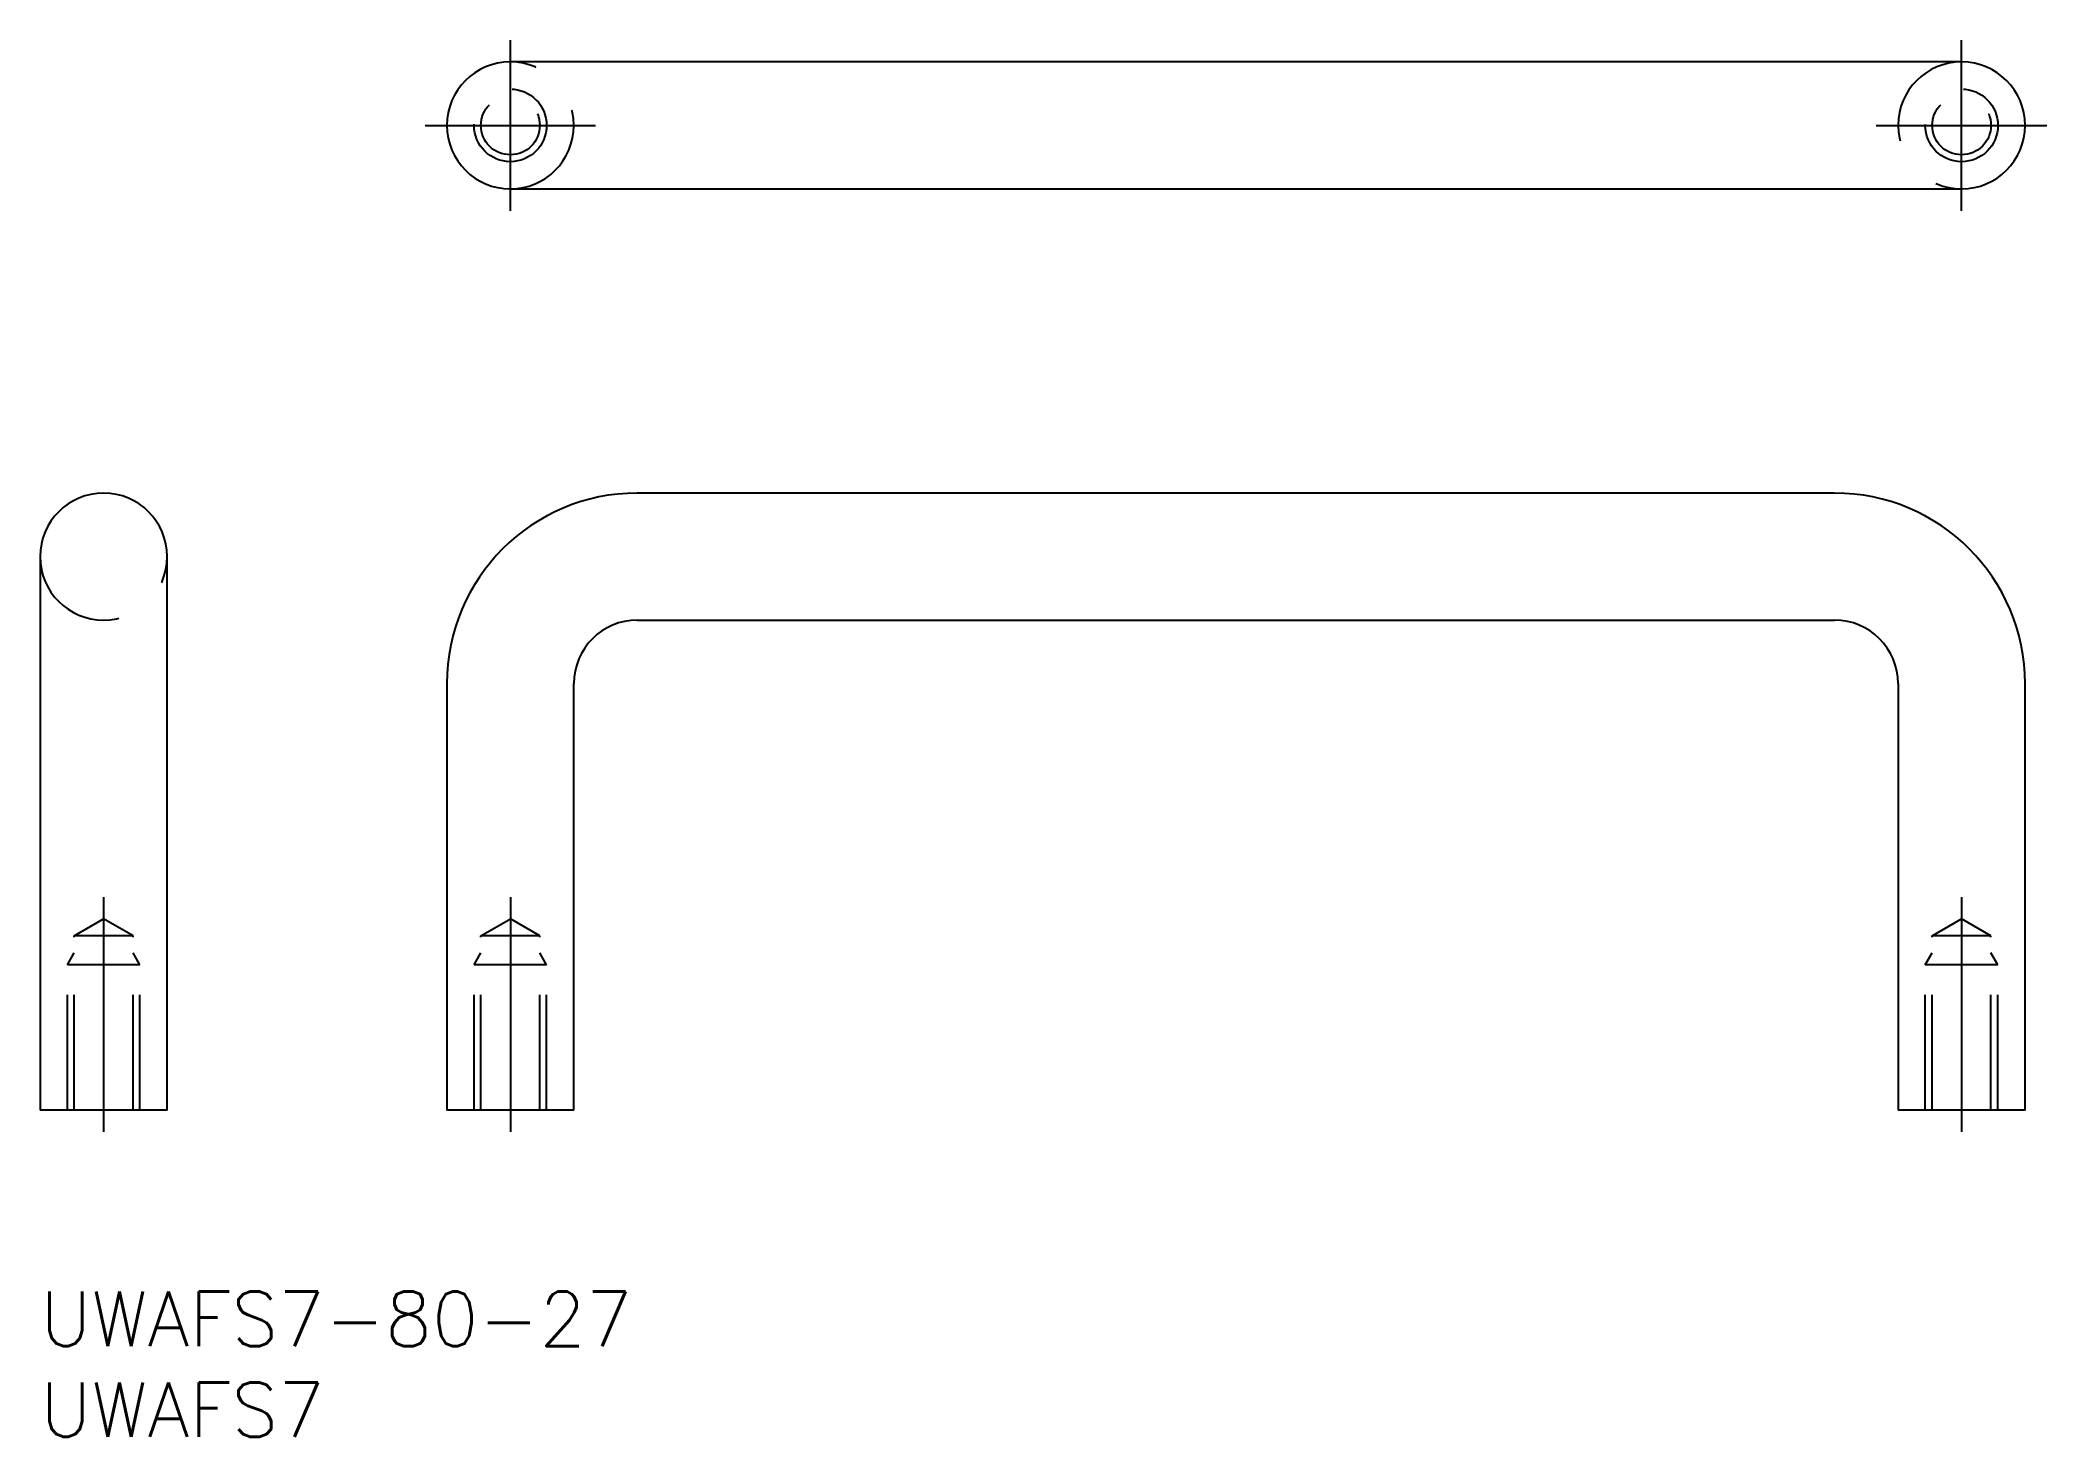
# Model space of a CAD drawing. Extents: x 0 to 111, y -8 to 69.
import ezdxf

# ---------------------------------------------------------------- set-up
doc = ezdxf.new("R2010")
doc.units = 0
doc.header["$LTSCALE"] = 0.5
doc.linetypes.add('CENTER', pattern=[50.8, 31.75, -6.35, 6.35, -6.35])
doc.linetypes.add('DASHED', pattern=[19.05, 12.7, -6.35])
for name, color, linetype in [('MSM_CENTER', 1, 'CENTER'), ('MSM_CONTINUOUS', 7, 'CONTINUOUS'), ('MSM_DASHED', 4, 'DASHED'), ('MSM_PART_NUMBER', 7, 'CONTINUOUS')]:
    doc.layers.add(name, color=color, linetype=linetype)
doc.styles.get("Standard").update_dxf_attribs({"font": 'txt.shx', "height": 1, "bigfont": 'bigfont.shx'})

# ---------------------------------------------------------------- blocks, each defined once
blk = doc.blocks.new('*U18')
at = {"layer": 'MSM_PART_NUMBER'}
blk.add_text('UWAFS7-80-27', height=3, dxfattribs=at).set_placement((0, -3))
blk = doc.blocks.new('*U19')
at = {"layer": 'MSM_PART_NUMBER'}
blk.add_text('UWAFS7', height=3, dxfattribs=at).set_placement((0, -8))

msp = doc.modelspace()

# ---------------------------------------------------------------- linework, layer by layer
at = {"layer": 'MSM_CENTER'}
for p, q in [((25.92, 59.56), (25.92, 68.96)), ((105.92, 59.56), (105.92, 68.96)), ((21.22, 64.26), (30.62, 64.26)), ((101.22, 64.26), (110.62, 64.26)), ((3.5, 21.74), (3.5, 8.8)), ((25.92, 21.74), (25.92, 8.8)), ((105.92, 21.74), (105.92, 8.8))]:
    msp.add_line(p, q, dxfattribs=at)
at = {"layer": 'MSM_CONTINUOUS'}
for p, q in [((105.92, 67.76), (25.92, 67.76)), ((25.92, 60.76), (105.92, 60.76)), ((98.92, 44), (32.92, 44)), ((0, 40.5), (0, 10)), ((7, 10), (7, 40.5)), ((32.92, 37), (98.92, 37)), ((22.42, 33.5), (22.42, 10)), ((29.42, 10), (29.42, 33.5)), ((102.42, 33.5), (102.42, 10)), ((109.42, 10), (109.42, 33.5)), ((7, 10), (0, 10)), ((29.42, 10), (22.42, 10)), ((109.42, 10), (102.42, 10))]:
    msp.add_line(p, q, dxfattribs=at)
for centre, radius, start, end in [((25.92, 64.26), 3.5, 90, 270), ((105.92, 64.26), 3.5, 270, 90), ((3.5, 40.5), 3.5, 0, 180), ((32.92, 33.5), 10.5, 90, 180), ((98.92, 33.5), 10.5, 0, 90), ((32.92, 33.5), 3.5, 90, 180), ((98.92, 33.5), 3.5, 0, 90)]:
    msp.add_arc(centre, radius, start, end, dxfattribs=at)
at = {"layer": 'MSM_DASHED'}
for p, q in [((1.88, 19.6), (3.5, 20.54)), ((5.12, 19.6), (3.5, 20.54)), ((24.3, 19.6), (25.92, 20.54)), ((27.54, 19.6), (25.92, 20.54)), ((104.3, 19.6), (105.92, 20.54)), ((107.54, 19.6), (105.92, 20.54)), ((1.88, 10), (1.88, 19.6)), ((5.12, 19.6), (1.88, 19.6)), ((5.12, 10), (5.12, 19.6)), ((24.3, 10), (24.3, 19.6)), ((27.54, 19.6), (24.3, 19.6)), ((27.54, 10), (27.54, 19.6)), ((104.3, 10), (104.3, 19.6)), ((107.54, 19.6), (104.3, 19.6)), ((107.54, 10), (107.54, 19.6)), ((1.5, 18), (1.88, 18.66)), ((5.5, 18), (1.5, 18)), ((1.5, 10), (1.5, 18)), ((5.5, 18), (5.12, 18.66)), ((5.5, 10), (5.5, 18)), ((23.92, 18), (24.3, 18.66)), ((27.92, 18), (23.92, 18)), ((23.92, 10), (23.92, 18)), ((27.92, 18), (27.54, 18.66)), ((27.92, 10), (27.92, 18)), ((103.92, 18), (104.3, 18.66)), ((107.92, 18), (103.92, 18)), ((103.92, 10), (103.92, 18)), ((107.92, 18), (107.54, 18.66)), ((107.92, 10), (107.92, 18))]:
    msp.add_line(p, q, dxfattribs=at)
for centre, radius in [((25.92, 64.26), 2), ((25.92, 64.26), 1.62), ((105.92, 64.26), 2), ((105.92, 64.26), 1.62)]:
    msp.add_circle(centre, radius, dxfattribs=at)
for centre, start, end in [((25.92, 64.26), 270, 90), ((105.92, 64.26), 90, 270), ((3.5, 40.5), 180, 0)]:
    msp.add_arc(centre, 3.5, start, end, dxfattribs=at)

# ---------------------------------------------------------------- block references
at = {"layer": 'MSM_CONTINUOUS'}
for name in ['*U18', '*U19']:
    msp.add_blockref(name, (0, 0), dxfattribs=at)

doc.saveas('drawing.dxf')
